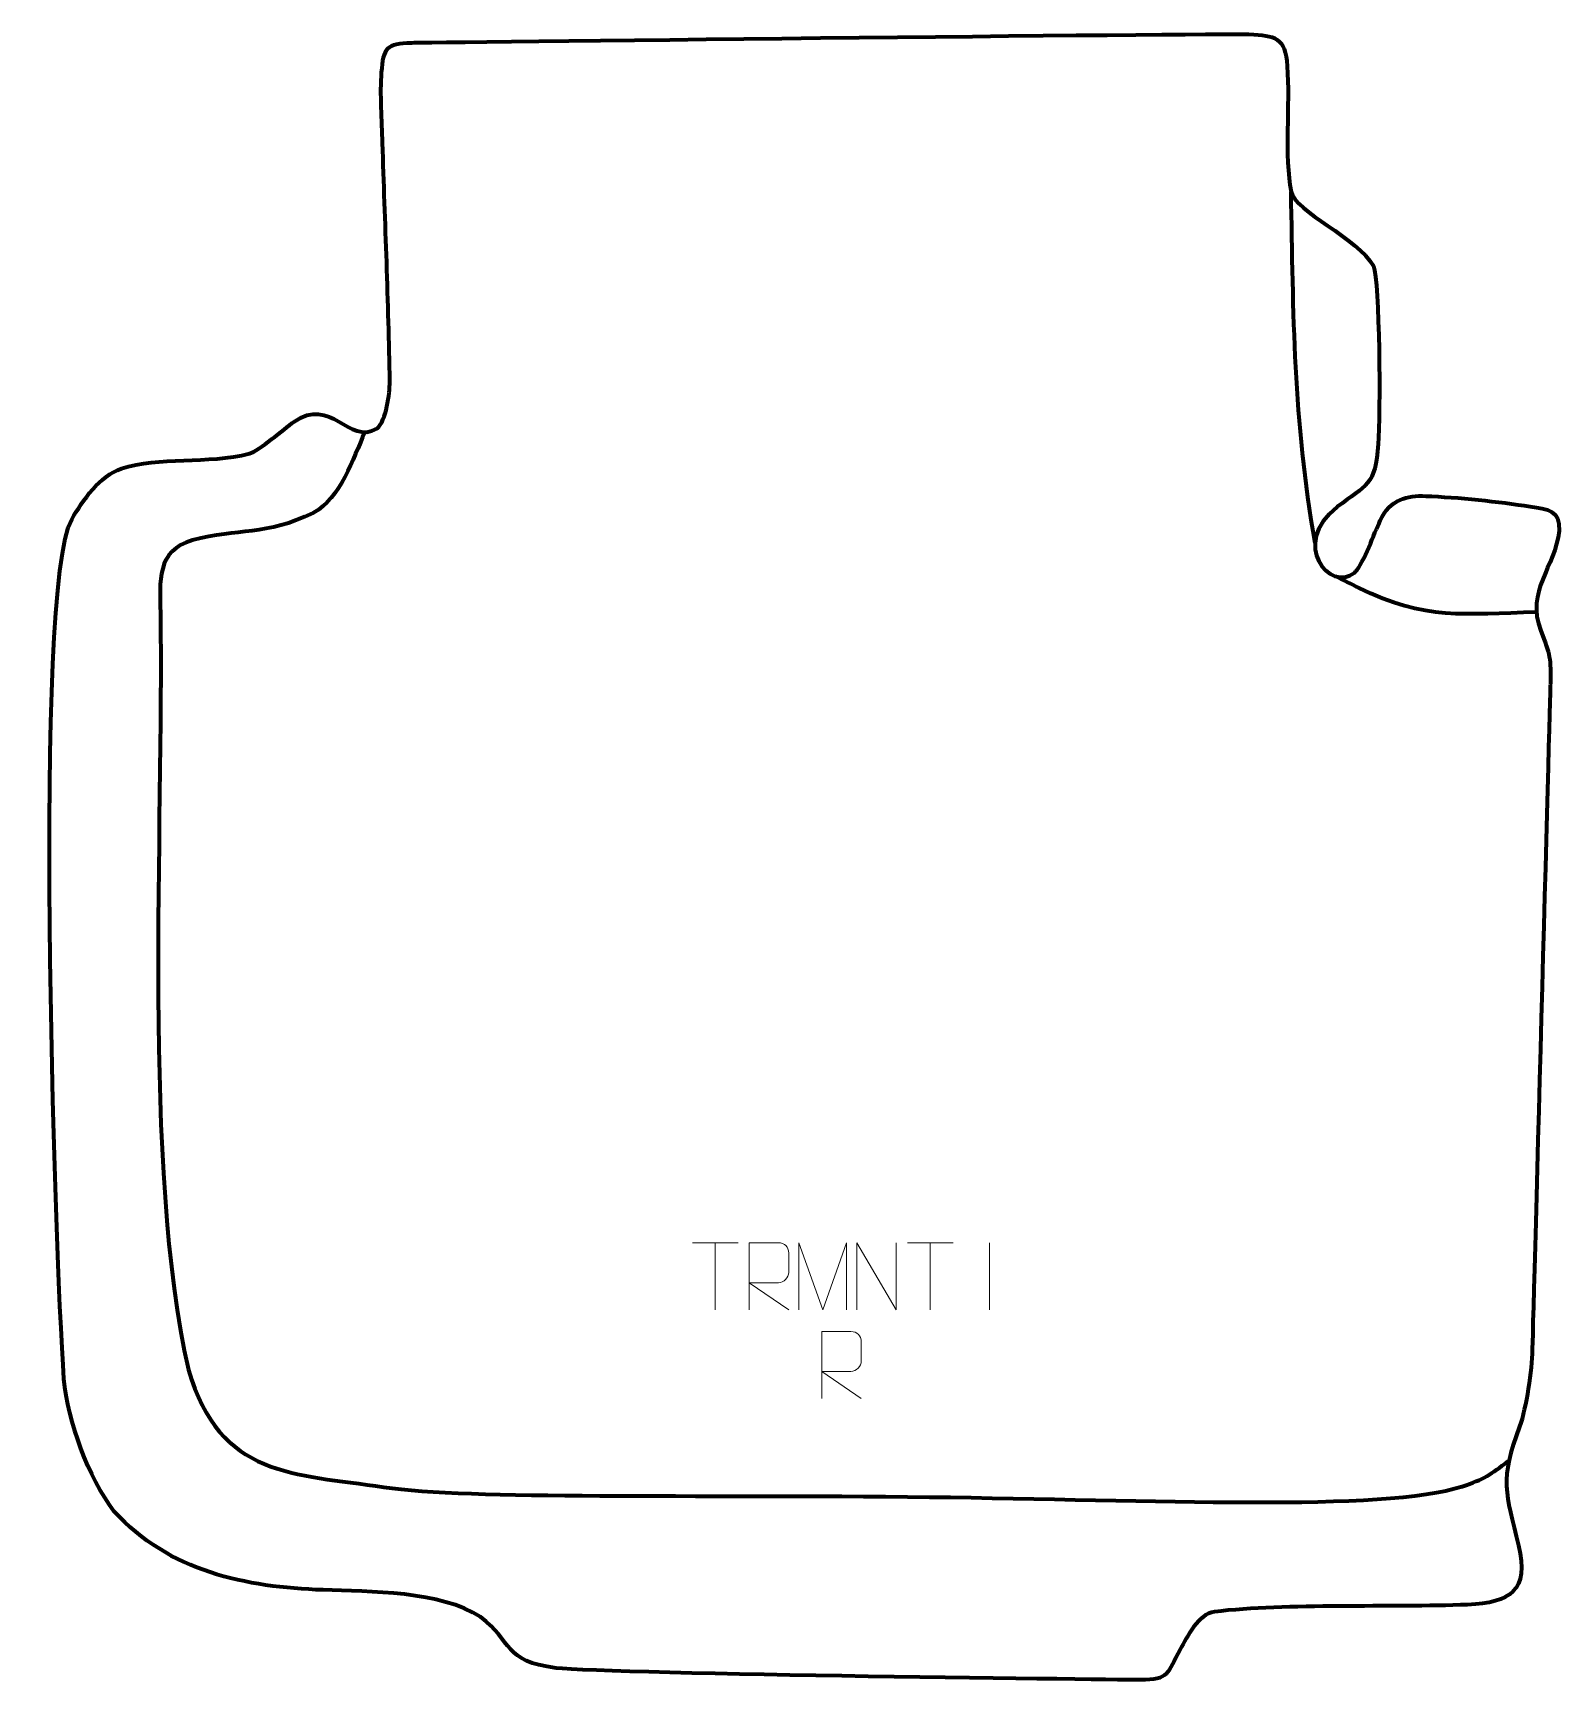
# Model space of a CAD drawing. Header units: millimetres. Extents: x 998 to 1567, y 97 to 710.
import ezdxf

# ---------------------------------------------------------------- set-up
doc = ezdxf.new("R2010")
doc.units = ezdxf.units.MM
doc.header["$MEASUREMENT"] = 0
doc.layers.add('layer 1', color=7, linetype='Continuous')
doc.layers.add('layer 2', color=7, linetype='Continuous')

msp = doc.modelspace()

# ---------------------------------------------------------------- linework, layer by layer
at = {"layer": 'layer 1', "color": 140, "lineweight": 158}
msp.add_open_spline([(1475.5436, 520.0858), (1467.4376, 565.9361), (1467.4361, 604.7701), (1466.6026, 650.6658)], degree=3, dxfattribs=at)
for points, knots in [([(1121.8847, 561.2273), (1117.4747, 551.4413), (1112.7915, 536.4471), (1102.7571, 531.2406), (1102.7571, 531.2406), (1084.8552, 522.3901), (1074.8748, 525.6239), (1057.7571, 520.9736), (1057.7571, 520.9736), (1044.2734, 517.3105), (1045.603, 505.4041), (1045.7782, 494.134), (1045.7782, 494.134), (1047.0317, 413.4691), (1039.0056, 286.9508), (1056.248, 212.3794), (1056.248, 212.3794), (1068.0845, 172.1591), (1095.1408, 173.7725), (1128.949, 168.6929), (1128.949, 168.6929), (1160.2676, 163.9874), (1244.4541, 166.0602), (1332.0215, 164.9978), (1332.0215, 164.9978), (1414.8009, 163.9936), (1501.1482, 159.4382), (1530.3102, 168.9715), (1530.3102, 168.9715), (1538.363, 171.604), (1540.9535, 173.4724), (1547.417, 178.3969)], [0, 0, 0, 0, 0.11111111, 0.11111111, 0.11111111, 0.11111111, 0.22222222, 0.22222222, 0.22222222, 0.22222222, 0.33333333, 0.33333333, 0.33333333, 0.33333333, 0.44444444, 0.44444444, 0.44444444, 0.44444444, 0.55555556, 0.55555556, 0.55555556, 0.55555556, 0.66666667, 0.66666667, 0.66666667, 0.66666667, 0.77777778, 0.77777778, 0.77777778, 0.77777778, 1, 1, 1, 1]), ([(1557.9303, 494.2298), (1531.1604, 493.5525), (1516.5066, 490.9876), (1491.8008, 503.2668), (1491.8008, 503.2668), (1488.8938, 504.7116), (1485.991, 506.1648), (1483.0842, 507.6103)], [0, 0, 0, 0, 0.33333333, 0.33333333, 0.33333333, 0.33333333, 1, 1, 1, 1])]:
    msp.add_open_spline(points, degree=3, knots=knots, dxfattribs=at)
at = {"layer": 'layer 2', "color": 242, "lineweight": 158}
msp.add_open_spline([(1410.5712, 96.9338), (1421.2992, 96.9035), (1420.4222, 99.4288), (1425.3372, 108.2957), (1425.3372, 108.2957), (1427.9214, 112.9577), (1432.1807, 121.6184), (1438.0308, 122.3106), (1438.0308, 122.3106), (1465.0739, 125.5106), (1503.6974, 123.8235), (1532.2929, 124.9495), (1532.2929, 124.9495), (1548.177, 125.6817), (1555.3605, 130.1897), (1551.2562, 146.9311), (1551.2562, 146.9311), (1546.3499, 166.6318), (1544.1912, 171.4129), (1551.6013, 191.2496), (1551.6013, 191.2496), (1554.1537, 198.0822), (1556.1639, 212.4099), (1556.3309, 219.6951), (1556.3309, 219.6951), (1556.3309, 219.6951), (1563.0599, 466.6833), (1563.0641, 466.8747), (1563.0641, 466.8747), (1563.0684, 467.066), (1563.0724, 467.2572), (1563.0762, 467.4486), (1563.0762, 467.4486), (1563.2508, 476.9076), (1563.0225, 478.513), (1559.4767, 487.2921), (1559.4767, 487.2921), (1553.8207, 502.3147), (1564.9572, 510.8053), (1566.3152, 524.552), (1566.3152, 524.552), (1566.6928, 532.2), (1562.134, 532.5771), (1555.5834, 533.581), (1555.5834, 533.581), (1543.8868, 535.3164), (1528.6369, 537.0178), (1516.7127, 537.4482), (1516.7127, 537.4482), (1509.7101, 537.701), (1503.5567, 536.2839), (1499.7418, 528.2796), (1499.7418, 528.2796), (1497.5461, 523.6727), (1493.6212, 512.5475), (1490.5593, 509.3271), (1490.5593, 509.3271), (1490.5593, 509.3271), (1490.1491, 508.8958), (1490.1491, 508.8958), (1490.1491, 508.8958), (1481.1788, 501.5883), (1465.9898, 519.4932), (1483.7037, 533.3617), (1483.7037, 533.3617), (1494.7128, 541.7115), (1497.9093, 541.2485), (1499.0282, 556.6956), (1499.0282, 556.6956), (1499.8092, 567.4768), (1499.6283, 617.7465), (1497.2358, 622.9285), (1497.2358, 622.9285), (1491.167, 633.6065), (1468.3242, 643.0334), (1466.6026, 650.6658), (1466.6026, 650.6658), (1463.9896, 663.8705), (1466.1889, 683.0405), (1465.1592, 697.4141), (1465.1592, 697.4141), (1464.3805, 708.2844), (1460.6826, 708.7501), (1450.9116, 709.2456), (1450.9116, 709.2456), (1441.1406, 709.7411), (1139.3433, 706.1128), (1139.3433, 706.1128), (1139.3433, 706.1128), (1129.9066, 706.0023), (1128.8623, 704.1076), (1128.1359, 695.0796), (1128.1359, 695.0796), (1127.5158, 687.3717), (1128.2583, 676.7982), (1128.4962, 668.8256), (1128.4962, 668.8256), (1129.3861, 639.2454), (1130.7526, 609.5498), (1131.1653, 579.9728), (1131.1653, 579.9728), (1131.2258, 575.6409), (1129.8691, 565.3632), (1126.427, 562.5749), (1126.427, 562.5749), (1115.6162, 556.2188), (1109.4608, 574.9524), (1095.446, 565.0582), (1095.446, 565.0582), (1091.9391, 562.3945), (1082.3649, 554.3543), (1078.9148, 553.214), (1078.9148, 553.214), (1063.4651, 549.2967), (1045.0806, 552.2756), (1031.356, 547.6818), (1031.356, 547.6818), (1023.1031, 544.9194), (1017.0315, 536.0095), (1012.8285, 528.759), (1012.8285, 528.759), (998.3639, 502.9633), (1006.4268, 259.1791), (1009.8994, 208.9179), (1009.8994, 208.9179), (1011.5077, 192.9476), (1018.8589, 172.4511), (1028.6156, 159.6681), (1028.6156, 159.6681), (1048.9043, 137.2768), (1077.6599, 131.4091), (1106.3673, 130.4159), (1106.3673, 130.4159), (1123.5414, 129.8217), (1150.3984, 130.0508), (1164.9315, 120.3837), (1164.9315, 120.3837), (1176.9365, 111.4258), (1173.3354, 103.7196), (1193.0594, 101.3885), (1193.0594, 101.3885), (1212.7833, 99.0574), (1410.5712, 96.9338), (1410.5712, 96.9338)], degree=3, knots=[0, 0, 0, 0, 0.02702703, 0.02702703, 0.02702703, 0.02702703, 0.05405405, 0.05405405, 0.05405405, 0.05405405, 0.08108108, 0.08108108, 0.08108108, 0.08108108, 0.10810811, 0.10810811, 0.10810811, 0.10810811, 0.13513514, 0.13513514, 0.13513514, 0.13513514, 0.16216216, 0.16216216, 0.16216216, 0.16216216, 0.18918919, 0.18918919, 0.18918919, 0.18918919, 0.21621622, 0.21621622, 0.21621622, 0.21621622, 0.24324324, 0.24324324, 0.24324324, 0.24324324, 0.27027027, 0.27027027, 0.27027027, 0.27027027, 0.2972973, 0.2972973, 0.2972973, 0.2972973, 0.32432432, 0.32432432, 0.32432432, 0.32432432, 0.35135135, 0.35135135, 0.35135135, 0.35135135, 0.37837838, 0.37837838, 0.37837838, 0.37837838, 0.40540541, 0.40540541, 0.40540541, 0.40540541, 0.43243243, 0.43243243, 0.43243243, 0.43243243, 0.45945946, 0.45945946, 0.45945946, 0.45945946, 0.48648649, 0.48648649, 0.48648649, 0.48648649, 0.51351351, 0.51351351, 0.51351351, 0.51351351, 0.54054054, 0.54054054, 0.54054054, 0.54054054, 0.56756757, 0.56756757, 0.56756757, 0.56756757, 0.59459459, 0.59459459, 0.59459459, 0.59459459, 0.62162162, 0.62162162, 0.62162162, 0.62162162, 0.64864865, 0.64864865, 0.64864865, 0.64864865, 0.67567568, 0.67567568, 0.67567568, 0.67567568, 0.7027027, 0.7027027, 0.7027027, 0.7027027, 0.72972973, 0.72972973, 0.72972973, 0.72972973, 0.75675676, 0.75675676, 0.75675676, 0.75675676, 0.78378378, 0.78378378, 0.78378378, 0.78378378, 0.81081081, 0.81081081, 0.81081081, 0.81081081, 0.83783784, 0.83783784, 0.83783784, 0.83783784, 0.86486486, 0.86486486, 0.86486486, 0.86486486, 0.89189189, 0.89189189, 0.89189189, 0.89189189, 0.91891892, 0.91891892, 0.91891892, 0.91891892, 0.94594595, 0.94594595, 0.94594595, 0.94594595, 1, 1, 1, 1], dxfattribs=at)
at = {"layer": 'layer 2', "color": 250, "lineweight": 9}
for points in [[(1243.8052, 259.5768), (1243.8052, 259.5768), (1260.7924, 259.5768), (1260.7924, 259.5768)], [(1252.299, 234.6468), (1252.299, 234.6468), (1252.299, 259.6003), (1252.299, 259.6003)], [(1323.8052, 259.5768), (1323.8052, 259.5768), (1340.7924, 259.5768), (1340.7924, 259.5768)], [(1332.299, 234.6468), (1332.299, 234.6468), (1332.299, 259.6003), (1332.299, 259.6003)], [(1354.2988, 259.6106), (1354.2988, 259.6106), (1354.2988, 234.6365), (1354.2988, 234.6365)]]:
    msp.add_open_spline(points, degree=3, dxfattribs=at)
for points, knots in [([(1264.9668, 234.6468), (1264.9668, 234.6468), (1264.9668, 259.6003), (1264.9668, 259.6003), (1264.9668, 259.6003), (1268.5616, 259.6003), (1272.1571, 259.6003), (1275.7523, 259.6003), (1275.7523, 259.6003), (1278.0776, 259.5626), (1279.6349, 258.0726), (1279.6308, 255.7062), (1279.6308, 255.7062), (1279.6304, 253.6707), (1279.6304, 250.6113), (1279.6308, 248.5753), (1279.6308, 248.5753), (1279.6243, 246.6998), (1277.812, 244.758), (1275.8025, 244.7389), (1275.8025, 244.7389), (1275.8025, 244.7389), (1264.9668, 244.7389), (1264.9668, 244.7389), (1264.9668, 244.7389), (1264.9668, 244.7389), (1279.6215, 234.6468), (1279.6215, 234.6468)], [0, 0, 0, 0, 0.125, 0.125, 0.125, 0.125, 0.25, 0.25, 0.25, 0.25, 0.375, 0.375, 0.375, 0.375, 0.5, 0.5, 0.5, 0.5, 0.625, 0.625, 0.625, 0.625, 0.75, 0.75, 0.75, 0.75, 1, 1, 1, 1]), ([(1283.4563, 234.6446), (1283.4563, 234.6446), (1283.4563, 259.6025), (1283.4563, 259.6025), (1283.4563, 259.6025), (1283.4563, 259.6025), (1292.3814, 234.6446), (1292.3814, 234.6446), (1292.3814, 234.6446), (1292.3814, 234.6446), (1301.1413, 259.602), (1301.1413, 259.602), (1301.1413, 259.602), (1301.1413, 259.602), (1301.1413, 234.6446), (1301.1413, 234.6446)], [0, 0, 0, 0, 0.2, 0.2, 0.2, 0.2, 0.4, 0.4, 0.4, 0.4, 0.6, 0.6, 0.6, 0.6, 1, 1, 1, 1]), ([(1304.9714, 234.6468), (1304.9714, 234.6468), (1304.9714, 259.6003), (1304.9714, 259.6003), (1304.9714, 259.6003), (1304.9714, 259.6003), (1319.6262, 234.6468), (1319.6262, 234.6468), (1319.6262, 234.6468), (1319.6262, 234.6468), (1319.6262, 259.6003), (1319.6262, 259.6003)], [0, 0, 0, 0, 0.25, 0.25, 0.25, 0.25, 0.5, 0.5, 0.5, 0.5, 1, 1, 1, 1]), ([(1291.9668, 201.6468), (1291.9668, 201.6468), (1291.9668, 226.6003), (1291.9668, 226.6003), (1291.9668, 226.6003), (1295.5616, 226.6003), (1299.1571, 226.6003), (1302.7523, 226.6003), (1302.7523, 226.6003), (1305.0776, 226.5626), (1306.6349, 225.0726), (1306.6308, 222.7062), (1306.6308, 222.7062), (1306.6304, 220.6707), (1306.6304, 217.6113), (1306.6308, 215.5753), (1306.6308, 215.5753), (1306.6243, 213.6998), (1304.812, 211.758), (1302.8025, 211.7389), (1302.8025, 211.7389), (1302.8025, 211.7389), (1291.9668, 211.7389), (1291.9668, 211.7389), (1291.9668, 211.7389), (1291.9668, 211.7389), (1306.6215, 201.6468), (1306.6215, 201.6468)], [0, 0, 0, 0, 0.125, 0.125, 0.125, 0.125, 0.25, 0.25, 0.25, 0.25, 0.375, 0.375, 0.375, 0.375, 0.5, 0.5, 0.5, 0.5, 0.625, 0.625, 0.625, 0.625, 0.75, 0.75, 0.75, 0.75, 1, 1, 1, 1])]:
    msp.add_open_spline(points, degree=3, knots=knots, dxfattribs=at)

doc.saveas('drawing.dxf')
